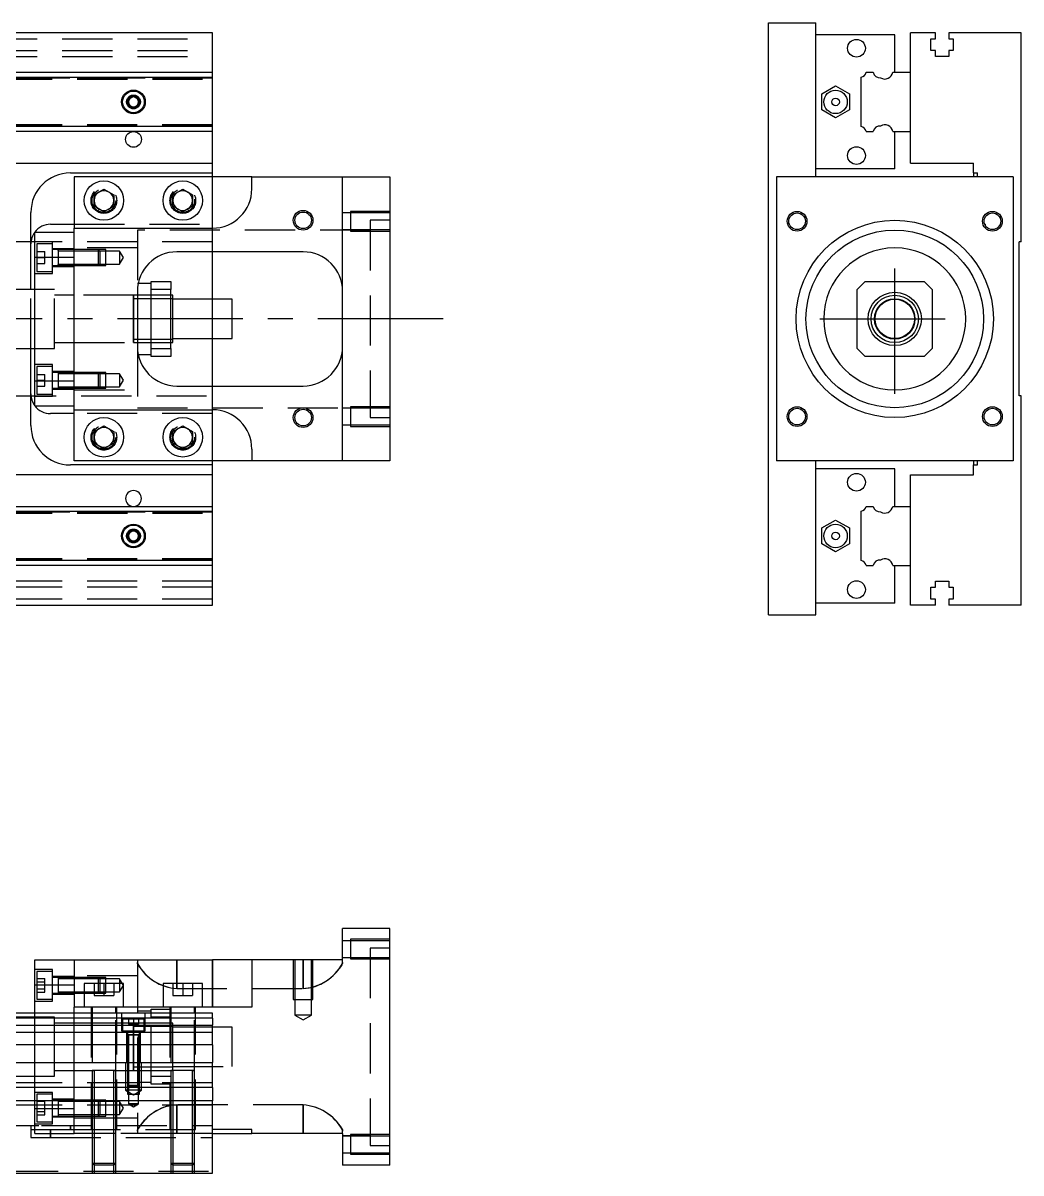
# Model space of a CAD drawing. Extents: x -10 to 605, y -270 to 77.
# Drawn here: x 352 to 604.9, y -216.4 to 75 of the extents above; entities that cross this region are included whole.
import ezdxf

# ---------------------------------------------------------------- set-up
doc = ezdxf.new("R2010")
doc.units = 0
doc.linetypes.add('CENTER', pattern=[50.8, 31.75, -6.35, 6.35, -6.35])
doc.linetypes.add('DASHED', pattern=[19.05, 12.7, -6.35])
doc.layers.get('0').update_dxf_attribs({"linetype": 'CONTINUOUS'})
doc.layers.add('CENTER', color=1, linetype='CENTER')

msp = doc.modelspace()

# ---------------------------------------------------------------- linework, layer by layer
at = {"color": 7, "linetype": 'CONTINUOUS'}
for p, q in [((540.94, -75), (540.94, 75)), ((540.94, 75), (552.94, 75)), ((552.94, 36), (552.94, 75)), ((400, 72.5), (275, 72.5)), ((400, 62.5), (400, 72.5)), ((572.94, 72), (552.94, 72)), ((572.94, 62.5), (572.94, 72)), ((572.94, 62.5), (572.94, 72)), ((576.94, 62.5), (576.94, 72.5)), ((583.24, 72.5), (576.94, 72.5)), ((582.09, 71), (583.24, 71)), ((582.09, 68), (582.09, 71)), ((583.24, 71), (583.24, 72.5)), ((586.64, 72.5), (586.64, 71)), ((604.94, 72.5), (586.64, 72.5)), ((586.64, 71), (587.79, 71)), ((587.79, 71), (587.79, 68)), ((604.94, 19.5), (604.94, 72.5)), ((583.24, 68), (582.09, 68)), ((583.24, 66.5), (583.24, 68)), ((586.64, 68), (586.64, 66.5)), ((587.79, 68), (586.64, 68)), ((586.64, 66.5), (583.24, 66.5)), ((275, 62.5), (400, 62.5)), ((275, 61.247728), (400, 61.247728)), ((400, 61.247728), (400, 62.5)), ((400, 48.752272), (400, 61.247728)), ((564.44, 48.752272), (564.44, 61.247728)), ((565.692272, 62.5), (567.46668, 62.5)), ((572.417372, 62.5), (576.94, 62.5)), ((576.94, 47.5), (576.94, 62.5)), ((576.94, 47.5), (576.94, 62.5)), ((554.439999, 57.020726), (557.94, 59.041452)), ((557.94, 59.041452), (561.439999, 57.020726)), ((378.75, 55.721688), (380, 56.443376)), ((378.75, 54.278312), (378.75, 55.721688)), ((380, 56.443376), (381.25, 55.721688)), ((381.25, 55.721688), (381.25, 54.278312)), ((554.44, 52.979274), (554.439999, 57.020726)), ((561.439999, 57.020726), (561.439999, 52.979274)), ((380, 53.556624), (378.75, 54.278312)), ((381.25, 54.278312), (380, 53.556624)), ((557.94, 50.958548), (554.44, 52.979274)), ((561.439999, 52.979274), (557.94, 50.958548)), ((400, 48.752272), (275, 48.752272)), ((400, 47.5), (275, 47.5)), ((400, 47.5), (400, 48.752272)), ((400, 39.5), (400, 47.5)), ((565.692272, 47.5), (567.46668, 47.5)), ((572.417372, 47.5), (576.94, 47.5)), ((572.94, 38), (572.94, 47.5)), ((572.94, 38), (572.94, 47.5)), ((576.94, 39.5), (576.94, 47.5)), ((326.708204, 39.5), (400, 39.5)), ((400, 37), (400, 39.5)), ((572.94, 38), (552.94, 38)), ((576.94, 39.5), (592.94, 39.5)), ((592.94, 37), (592.94, 39.5)), ((364, 37), (400, 37)), ((365, 36), (365, 23)), ((410, 36), (365, 36)), ((400, 36), (400, 37)), ((410, 33), (410, 36)), ((410, 36), (433, 36)), ((433, -36), (433, 36)), ((433, 36), (445, 36)), ((445, 36), (445, -36)), ((542.94, 36), (542.94, -36)), ((602.94, 36), (542.94, 36)), ((592.94, 37), (593.94, 37)), ((592.94, 37), (592.94, 36)), ((593.94, 36), (593.94, 37)), ((602.94, 36), (602.94, -36)), ((370, 31.443376), (372.5, 32.886752)), ((372.5, 32.886752), (375, 31.443376)), ((390, 31.443376), (392.5, 32.886752)), ((392.5, 32.886752), (395, 31.443376)), ((370, 28.556624), (370, 31.443376)), ((375, 31.443376), (375, 28.556624)), ((390, 28.556624), (390, 31.443376)), ((395, 31.443376), (395, 28.556624)), ((354, 7.5), (354, 27)), ((372.5, 27.113248), (370, 28.556624)), ((375, 28.556624), (372.5, 27.113248)), ((392.5, 27.113248), (390, 28.556624)), ((395, 28.556624), (392.5, 27.113248)), ((359, 24), (365, 24)), ((595.72675, 24), (595.94, 24)), ((595.94, 23.586018), (595.94, 24)), ((355, 22), (365, 22)), ((355, 15.652476), (355, 22)), ((365, 15.652476), (365, 23)), ((365, 23), (400, 23)), ((604.94, 19.5), (604.44, 19.5)), ((604.44, -19.5), (604.44, 19.5)), ((355, 15.652476), (365, 15.652476)), ((355, -15.652476), (355, 15.652476)), ((365, -15.652476), (365, 15.652476)), ((365, -15.652476), (365, 15.652476)), ((423, 17), (391, 17)), ((400, 5), (400, 17)), ((384.5, 9), (381.202042, 9)), ((384.5, 9.5), (389.5, 9.5)), ((384.5, 7.5), (384.5, 9.5)), ((389.5, 9.5), (389.5, 7.5)), ((565.44, 9.5), (563.44, 7.5)), ((565.44, 9.5), (580.44, 9.5)), ((582.44, 7.5), (580.44, 9.5)), ((355, 7.5), (350, 7.5)), ((381, 7), (381, -7)), ((389.5, 7.5), (384.5, 7.5)), ((384.5, -7.5), (384.5, 7.5)), ((389.5, -7.5), (389.5, 7.5)), ((390, 6), (389.5, 6)), ((390, -6), (390, 6)), ((563.44, -7.5), (563.44, 7.5)), ((582.44, 7.5), (582.44, -7.5)), ((384.5, 5.125), (381, 5.125)), ((389.5, 5.125), (384.5, 5.125)), ((390, 5.125), (389.5, 5.125)), ((405, 5), (390, 5)), ((405, -5), (405, 5)), ((381, -5.125), (384.5, -5.125)), ((384.5, -5.125), (389.5, -5.125)), ((389.5, -5.125), (390, -5.125)), ((390, -5), (405, -5)), ((400, -17), (400, -5)), ((350, -7.5), (355, -7.5)), ((354, -27), (354, -7.5)), ((384.5, -7.5), (389.5, -7.5)), ((384.5, -9.5), (384.5, -7.5)), ((389.5, -6), (390, -6)), ((389.5, -7.5), (389.5, -9.5)), ((563.44, -7.5), (565.44, -9.5)), ((580.44, -9.5), (582.44, -7.5)), ((381.202042, -9), (384.5, -9)), ((389.5, -9.5), (384.5, -9.5)), ((580.44, -9.5), (565.44, -9.5)), ((355, -15.652476), (365, -15.652476)), ((355, -22), (355, -15.652476)), ((365, -23), (365, -15.652476)), ((391, -17), (423, -17)), ((604.94, -19.5), (604.44, -19.5)), ((604.94, -72.5), (604.94, -19.5)), ((355, -22), (365, -22)), ((365, -23), (400, -23)), ((365, -36), (365, -23)), ((365, -24), (359, -24)), ((370, -28.556624), (372.5, -27.113248)), ((370, -31.443376), (370, -28.556624)), ((372.5, -27.113248), (375, -28.556624)), ((375, -28.556624), (375, -31.443376)), ((390, -28.556624), (392.5, -27.113248)), ((390, -31.443376), (390, -28.556624)), ((392.5, -27.113248), (395, -28.556624)), ((395, -28.556624), (395, -31.443376)), ((372.5, -32.886752), (370, -31.443376)), ((375, -31.443376), (372.5, -32.886752)), ((392.5, -32.886752), (390, -31.443376)), ((395, -31.443376), (392.5, -32.886752)), ((410, -33), (410, -36)), ((400, -37), (364, -37)), ((410, -36), (365, -36)), ((400, -37), (400, -36)), ((400, -39.5), (400, -37)), ((433, -36), (410, -36)), ((445, -36), (433, -36)), ((602.94, -36), (542.94, -36)), ((552.94, -75), (552.94, -36)), ((592.94, -36), (592.94, -37)), ((592.94, -37), (593.94, -37)), ((592.94, -39.5), (592.94, -37)), ((593.94, -37), (593.94, -36)), ((400, -39.5), (326.708204, -39.5)), ((400, -47.5), (400, -39.5)), ((572.94, -38), (552.94, -38)), ((572.94, -47.5), (572.94, -38)), ((576.94, -39.5), (592.94, -39.5)), ((576.94, -47.5), (576.94, -39.5)), ((275, -47.5), (400, -47.5)), ((275, -48.752272), (400, -48.752272)), ((400, -48.752272), (400, -47.5)), ((400, -61.247728), (400, -48.752272)), ((564.44, -61.247728), (564.44, -48.752272)), ((565.692272, -47.5), (567.46668, -47.5)), ((572.417372, -47.5), (576.94, -47.5)), ((576.94, -62.5), (576.94, -47.5)), ((576.94, -62.5), (576.94, -47.5)), ((554.439999, -52.979274), (557.94, -50.958548)), ((557.94, -50.958548), (561.439999, -52.979274)), ((378.75, -54.278312), (380, -53.556624)), ((378.75, -55.721688), (378.75, -54.278312)), ((380, -53.556624), (381.25, -54.278312)), ((381.25, -54.278312), (381.25, -55.721688)), ((554.44, -57.020726), (554.439999, -52.979274)), ((561.439999, -52.979274), (561.439999, -57.020726)), ((380, -56.443376), (378.75, -55.721688)), ((381.25, -55.721688), (380, -56.443376)), ((557.94, -59.041452), (554.44, -57.020726)), ((561.439999, -57.020726), (557.94, -59.041452)), ((400, -61.247728), (275, -61.247728)), ((400, -62.5), (275, -62.5)), ((400, -62.5), (400, -61.247728)), ((400, -72.5), (400, -62.5)), ((565.692272, -62.5), (567.46668, -62.5)), ((572.417372, -62.5), (576.94, -62.5)), ((572.94, -72), (572.94, -62.5)), ((576.94, -72.5), (576.94, -62.5)), ((583.24, -68), (583.24, -66.5)), ((583.24, -66.5), (586.64, -66.5)), ((586.64, -66.5), (586.64, -68)), ((582.09, -71), (582.09, -68)), ((582.09, -68), (583.24, -68)), ((586.64, -68), (587.79, -68)), ((587.79, -68), (587.79, -71)), ((275, -72.5), (400, -72.5)), ((572.94, -72), (552.94, -72)), ((583.24, -72.5), (576.94, -72.5)), ((583.24, -71), (582.09, -71)), ((583.24, -72.5), (583.24, -71)), ((587.79, -71), (586.64, -71)), ((586.64, -71), (586.64, -72.5)), ((604.94, -72.5), (586.64, -72.5)), ((540.94, -75), (552.94, -75)), ((445, -154.45), (433, -154.45)), ((433, -162.45), (433, -154.45)), ((445, -214.45), (445, -154.45)), ((355, -162.45), (365, -162.45)), ((355, -168.797524), (355, -162.45)), ((365, -162.45), (365, -174.45)), ((365, -162.45), (400, -162.45)), ((400, -174.45), (400, -162.45)), ((410, -162.45), (400, -162.45)), ((433, -162.45), (410, -162.45)), ((410, -162.45), (410, -174.45)), ((355, -175.95), (355, -168.797524)), ((355, -168.797524), (365, -168.797524)), ((377.5, -168.45), (367.5, -168.45)), ((367.5, -168.45), (367.5, -174.45)), ((377.5, -174.45), (377.5, -168.45)), ((397.5, -168.45), (387.5, -168.45)), ((387.5, -168.45), (387.5, -174.45)), ((397.5, -174.45), (397.5, -168.45)), ((365, -175.95), (365, -174.45)), ((410, -174.45), (365, -174.45)), ((400, -175.95), (270.5, -175.95)), ((400, -177.202272), (270.5, -177.202272)), ((400, -177.202272), (400, -175.95)), ((400, -177.202272), (400, -178.97668)), ((270.5, -178.97668), (400, -178.97668)), ((380, -184.45), (380, -178.449994)), ((380, -190.450006), (380, -178.449994)), ((380, -179.325), (380, -180.45)), ((381, -179.325), (380, -179.325)), ((380, -180.45), (380, -181.449788)), ((382.75, -179.325), (381, -179.325)), ((384.5, -179.325), (382.75, -179.325)), ((389.5, -179.325), (384.5, -179.325)), ((390, -179.325), (389.5, -179.325)), ((400, -180.873076), (400, -178.97668)), ((400, -180.873076), (270.5, -180.873076)), ((400, -183.927372), (400, -180.873076)), ((400, -183.927372), (270.5, -183.927372)), ((400, -183.927372), (400, -188.45)), ((0, -188.45), (400, -188.45)), ((400, -194.75), (400, -188.45)), ((380, -189.575), (390, -189.575)), ((400, -194.75), (0, -194.75)), ((400, -194.75), (400, -198.15)), ((400, -198.15), (0, -198.15)), ((400, -216.45), (400, -198.15)), ((410, -205.45), (400, -205.45)), ((400, -206.45), (410, -206.45)), ((410, -206.45), (410, -205.45)), ((433, -206.45), (410, -206.45)), ((433, -206.45), (433, -214.45)), ((445, -214.45), (433, -214.45)), ((0, -216.45), (400, -216.45))]:
    msp.add_line(p, q, dxfattribs=at)
at = {"color": 3, "linetype": 'DASHED'}
for p, q in [((0, 71), (400, 71)), ((0, 68), (400, 68)), ((0, 66.5), (400, 66.5)), ((270.5, 61.1), (400, 61.1)), ((270.5, 60.8), (400, 60.8)), ((275, 61.1147), (400, 61.1147)), ((378.5, 55), (378.52041, 55.24661)), ((400, 49.2), (270.5, 49.2)), ((400, 48.9), (270.5, 48.9)), ((400, 48.8853), (275, 48.8853)), ((400, 24), (400, 36)), ((369.5, 30), (369.520026, 30.346056)), ((395.477798, 30.364306), (395.5, 30)), ((435, 26.848738), (433, 26.848738)), ((435, 27.248732), (435, 22.248742)), ((445, 27.248732), (435, 27.248732)), ((445, 26.848738), (435, 26.848738)), ((365, 24), (400, 24)), ((400, 23), (400, 24)), ((440, 25), (440, -25)), ((445, 25), (440, 25)), ((365, 15.652476), (365, 22)), ((381, 22.5), (381, 7)), ((440, 22.5), (381, 22.5)), ((400, 17), (400, 23)), ((433, 22.648738), (435, 22.648738)), ((435, 22.648738), (445, 22.648738)), ((435, 22.248742), (445, 22.248742)), ((400, 19.5), (61.969694, 19.5)), ((359.5, 19.55635), (355, 19.55635)), ((355.5, 19.05635), (355.5, 12.05635)), ((359.5, 19.05635), (355.5, 19.05635)), ((359.5, 11.55635), (359.5, 19.55635)), ((365, 17.80635), (359.5, 17.80635)), ((360.9, 17.55635), (359.5, 17.55635)), ((360.9, 17.55635), (360.895, 17.55635)), ((360.9, 17.556354), (360.9, 13.556344)), ((360.9, 17.556354), (360.9, 13.556344)), ((360.9, 17.55635), (360.9, 17.339888)), ((360.9, 17.33964), (360.9, 17.55635)), ((360.905, 17.55635), (360.9, 17.55635)), ((365, 17.55635), (360.9, 17.55635)), ((381, 18), (365, 18)), ((371.15, 17.55635), (365, 17.55635)), ((371.150006, 17.556344), (365, 17.556344)), ((371.15, 13.55635), (371.15, 17.55635)), ((371.5, 17.20635), (371.15, 17.55635)), ((373, 17.556344), (371.150006, 17.556344)), ((373, 13.556354), (373, 17.556344)), ((355.5, 17.05635), (357.5, 17.05635)), ((355.5, 15.55635), (357.5, 15.55635)), ((357.5, 15.55635), (357.5, 17.05635)), ((357.5, 14.05635), (357.5, 15.55635)), ((360.9, 17.339888), (360.9, 13.77281)), ((365, 17.20635), (360.9, 17.20635)), ((371.5, 17.20635), (365, 17.20635)), ((371.5, 17.20635), (371.5, 13.90635)), ((373, 17.20635), (371.5, 17.20635)), ((376.5, 17.20635), (373, 17.20635)), ((376.5, 17.20635), (376.5, 13.90635)), ((377.452628, 15.55635), (376.5, 17.20635)), ((376.5, 13.90635), (377.452628, 15.55635)), ((355.5, 14.05635), (357.5, 14.05635)), ((355.5, 12.05635), (359.5, 12.05635)), ((359.5, 13.55635), (360.9, 13.55635)), ((359.5, 13.30635), (365, 13.30635)), ((360.895, 13.55635), (360.9, 13.55635)), ((360.9, 13.90635), (365, 13.90635)), ((360.9, 13.55635), (360.9, 13.773016)), ((360.9, 13.77281), (360.9, 13.55635)), ((360.9, 13.55635), (360.905, 13.55635)), ((360.9, 13.55635), (365, 13.55635)), ((365, 13.90635), (371.5, 13.90635)), ((365, 13.556354), (371.150006, 13.556354)), ((365, 13.55635), (371.15, 13.55635)), ((371.15, 13.55635), (371.5, 13.90635)), ((371.150006, 13.556354), (373, 13.556354)), ((371.5, 13.90635), (373, 13.90635)), ((373, 13.90635), (376.5, 13.90635)), ((355, 11.55635), (359.5, 11.55635)), ((381.202042, 9), (381, 9)), ((354, -7.5), (354, 7.5)), ((360, 7.5), (355, 7.5)), ((360, -7.5), (360, 7.5)), ((365, 6), (360, 6)), ((380, 6), (365, 6)), ((380, 6), (379.995, 6)), ((380, -6.000006), (380, 6.000006)), ((380, 6), (380, -5.999164)), ((381, 6), (380, 6)), ((380.005, 6), (380, 6)), ((384.5, 6), (381, 6)), ((389.5, 6), (384.5, 6)), ((381, 5.125), (380, 5.125)), ((400, -5), (400, 5)), ((380, -5.125), (381, -5.125)), ((355, -7.5), (360, -7.5)), ((360, -6), (365, -6)), ((365, -6), (380, -6)), ((379.995, -6), (380, -6)), ((380, -5.999164), (380, -6)), ((380, -6), (381, -6)), ((380, -6), (380.005, -6)), ((381, -6), (384.5, -6)), ((381, -7), (381, -22.5)), ((384.5, -6), (389.5, -6)), ((359.5, -11.55635), (355, -11.55635)), ((359.5, -19.55635), (359.5, -11.55635)), ((381, -9), (381.202042, -9)), ((355.5, -12.05635), (355.5, -19.05635)), ((359.5, -12.05635), (355.5, -12.05635)), ((355.5, -14.05635), (357.5, -14.05635)), ((357.5, -15.55635), (357.5, -14.05635)), ((365, -13.30635), (359.5, -13.30635)), ((360.9, -13.55635), (359.5, -13.55635)), ((360.9, -13.55635), (360.895, -13.55635)), ((360.9, -13.556344), (360.9, -17.556354)), ((360.9, -13.55635), (360.9, -13.77281)), ((360.905, -13.55635), (360.9, -13.55635)), ((365, -13.55635), (360.9, -13.55635)), ((360.9, -13.77281), (360.9, -17.339888)), ((365, -13.90635), (360.9, -13.90635)), ((371.15, -13.55635), (365, -13.55635)), ((371.15, -13.556352), (365, -13.556354)), ((371.5, -13.90635), (365, -13.90635)), ((371.15, -17.55635), (371.15, -13.55635)), ((371.5, -13.90635), (371.15, -13.55635)), ((373, -13.556354), (371.15, -13.556352)), ((371.5, -13.90635), (371.5, -17.20635)), ((373, -13.90635), (371.5, -13.90635)), ((373, -17.556344), (373, -13.556354)), ((376.5, -13.90635), (373, -13.90635)), ((376.5, -13.90635), (376.5, -17.20635)), ((377.452628, -15.55635), (376.5, -13.90635)), ((355.5, -15.55635), (357.5, -15.55635)), ((355.5, -17.05635), (357.5, -17.05635)), ((357.5, -17.05635), (357.5, -15.55635)), ((360.9, -17.20635), (365, -17.20635)), ((360.9, -17.339888), (360.9, -17.55635)), ((365, -22), (365, -15.652476)), ((365, -17.20635), (371.5, -17.20635)), ((371.15, -17.55635), (371.5, -17.20635)), ((371.5, -17.20635), (373, -17.20635)), ((373, -17.20635), (376.5, -17.20635)), ((376.5, -17.20635), (377.452628, -15.55635)), ((400, -23), (400, -17)), ((61.969694, -19.5), (400, -19.5)), ((355, -19.55635), (359.5, -19.55635)), ((355.5, -19.05635), (359.5, -19.05635)), ((359.5, -17.55635), (360.9, -17.55635)), ((359.5, -17.80635), (365, -17.80635)), ((360.895, -17.55635), (360.9, -17.55635)), ((360.9, -17.55635), (360.905, -17.55635)), ((360.9, -17.55635), (365, -17.55635)), ((365, -17.556344), (371.15, -17.556346)), ((365, -17.55635), (371.15, -17.55635)), ((365, -18), (381, -18)), ((371.15, -17.556346), (373, -17.556344)), ((381, -22.5), (440, -22.5)), ((400, -24), (400, -23)), ((435, -22.648738), (433, -22.648738)), ((435, -22.248742), (435, -27.248732)), ((445, -22.248742), (435, -22.248742)), ((445, -22.648738), (435, -22.648738)), ((400, -24), (365, -24)), ((400, -36), (400, -24)), ((440, -25), (445, -25)), ((433, -26.848738), (435, -26.848738)), ((435, -26.848738), (445, -26.848738)), ((435, -27.248732), (445, -27.248732)), ((369.5, -30), (369.520026, -29.653944)), ((389.5, -30), (389.520026, -29.653944)), ((270.5, -48.9), (400, -48.9)), ((270.5, -49.2), (400, -49.2)), ((275, -48.8853), (400, -48.8853)), ((381.477374, -54.74045), (381.5, -55)), ((400, -60.8), (270.5, -60.8)), ((400, -61.1), (270.5, -61.1)), ((400, -61.1147), (275, -61.1147)), ((400, -66.5), (0, -66.5)), ((400, -68), (0, -68)), ((400, -71), (0, -71)), ((435, -157.201268), (435, -162.201258)), ((445, -157.201268), (435, -157.201268)), ((435, -157.601262), (433, -157.601262)), ((445, -157.601262), (435, -157.601262)), ((440, -159.45), (440, -209.45)), ((445, -159.45), (440, -159.45)), ((381, -162.45), (381, -163.066596)), ((381, -163.066596), (381, -205.833404)), ((381.033404, -163.351224), (381, -163.066596)), ((381, -163.066596), (381.037764, -163.37036)), ((391, -169.710598), (391, -162.45)), ((391, -162.45), (391, -169.710598)), ((400, -162.45), (400, -174.45)), ((420.500006, -162.45), (420.500006, -172.45)), ((420.9, -162.45), (420.9, -172.45)), ((423, -162.45), (423, -169.710598)), ((423, -169.710598), (423, -162.45)), ((425.1, -172.45), (425.1, -162.45)), ((425.499994, -172.45), (425.499994, -162.45)), ((433, -163.066596), (432.962236, -163.37036)), ((432.966596, -163.351224), (433, -163.066596)), ((433, -161.801262), (435, -161.801262)), ((440, -161.95), (433, -161.95)), ((433, -163.066596), (433, -162.45)), ((435, -161.801262), (445, -161.801262)), ((435, -162.201258), (445, -162.201258)), ((359.5, -164.89365), (355, -164.89365)), ((355.5, -165.39365), (355.5, -168.89365)), ((359.5, -165.39365), (355.5, -165.39365)), ((359.5, -172.89365), (359.5, -164.89365)), ((381.131428, -163.66502), (381.033404, -163.351224)), ((432.868572, -163.66502), (432.966596, -163.351224)), ((355.5, -167.1616), (357.5, -167.1616)), ((355.5, -168.027626), (357.5, -168.027626)), ((355.5, -168.89365), (355.5, -172.39365)), ((357.5, -168.027626), (357.5, -167.1616)), ((357.5, -169.759676), (357.5, -168.027626)), ((365, -166.64365), (359.5, -166.64365)), ((360.9, -166.89365), (359.5, -166.89365)), ((360.9, -166.89365), (360.895, -166.89365)), ((360.9, -166.893646), (360.9, -167.47866)), ((360.9, -166.893646), (360.9, -170.893656)), ((360.9, -166.89365), (360.9, -167.110318)), ((360.905, -166.89365), (360.9, -166.89365)), ((365, -166.89365), (360.9, -166.89365)), ((360.9, -167.110318), (360.9, -167.478664)), ((365, -167.24365), (360.9, -167.24365)), ((360.9, -167.47866), (360.9, -168.753604)), ((360.9, -167.478664), (360.9, -168.89365)), ((360.9, -168.753604), (360.9, -169.033698)), ((360.9, -168.89365), (360.9, -170.893656)), ((360.9, -168.89365), (360.9, -170.30871)), ((360.9, -169.033698), (360.9, -170.308714)), ((381, -166.45), (365, -166.45)), ((371.15, -166.89365), (365, -166.89365)), ((371.15, -166.893654), (365, -166.893656)), ((371.5, -167.24365), (365, -167.24365)), ((370, -168.45), (370, -171.45)), ((371.15, -168.89365), (371.15, -166.89365)), ((371.5, -167.24365), (371.15, -166.89365)), ((373, -166.893656), (371.15, -166.893654)), ((371.15, -170.89365), (371.15, -168.89365)), ((371.5, -167.24365), (371.5, -168.89365)), ((373, -167.24365), (371.5, -167.24365)), ((371.5, -168.89365), (371.5, -170.54365)), ((372.5, -168.45), (372.5, -171.45)), ((373, -170.893646), (373, -166.893656)), ((376.5, -167.24365), (373, -167.24365)), ((375, -168.45), (375, -171.45)), ((376.5, -167.24365), (376.5, -170.54365)), ((377.452628, -168.89365), (376.5, -167.24365)), ((376.5, -170.54365), (377.452628, -168.89365)), ((390, -168.45), (390, -171.45)), ((392.5, -168.45), (392.5, -171.45)), ((395, -168.45), (395, -171.45)), ((355.5, -169.759676), (357.5, -169.759676)), ((355.5, -170.625702), (357.5, -170.625702)), ((357.5, -170.625702), (357.5, -169.759676)), ((359.5, -170.89365), (360.9, -170.89365)), ((359.5, -171.14365), (365, -171.14365)), ((360.895, -170.89365), (360.9, -170.89365)), ((360.9, -170.30871), (360.9, -170.676942)), ((360.9, -170.308714), (360.9, -170.893656)), ((360.9, -170.54365), (365, -170.54365)), ((360.9, -170.676942), (360.9, -170.89365)), ((360.9, -170.89365), (360.905, -170.89365)), ((360.9, -170.89365), (365, -170.89365)), ((365, -170.54365), (371.5, -170.54365)), ((365, -170.893646), (371.15, -170.893648)), ((365, -170.89365), (371.15, -170.89365)), ((370, -171.45), (372.5, -171.45)), ((371.15, -170.89365), (371.5, -170.54365)), ((371.15, -170.893648), (373, -170.893646)), ((371.5, -170.54365), (373, -170.54365)), ((372.5, -171.45), (375, -171.45)), ((373, -170.54365), (376.5, -170.54365)), ((390, -171.45), (392.5, -171.45)), ((391, -169.710598), (423, -169.710598)), ((392.5, -171.45), (395, -171.45)), ((423, -169.710598), (425.500674, -169.35194)), ((355, -172.89365), (359.5, -172.89365)), ((355.5, -172.39365), (359.5, -172.39365)), ((369.25, -174.45), (369.25, -205.45)), ((369.5, -174.45), (369.5, -175.95)), ((375.5, -175.95), (375.5, -174.45)), ((375.75, -205.45), (375.75, -174.45)), ((389.25, -174.45), (389.25, -205.45)), ((389.5, -174.45), (389.5, -175.95)), ((395.5, -175.95), (395.5, -174.45)), ((395.75, -205.45), (395.75, -174.45)), ((420.500006, -172.45), (425.499994, -172.45)), ((420.9, -172.45), (420.9, -176.45)), ((425.1, -176.45), (425.1, -172.45)), ((355, -176.95), (350, -176.95)), ((355, -188.45), (355, -175.95)), ((360, -176.95), (355, -176.95)), ((360, -184.45), (360, -176.95)), ((365, -188.45), (365, -175.95)), ((369.5, -175.95), (369.5, -190.455)), ((375.5, -190.455), (375.5, -175.95)), ((377, -175.95), (377, -180.45)), ((382.75, -177.45), (377.25, -177.45)), ((377.25, -177.45), (377.25, -180.45)), ((378.75, -177.45), (378.75, -178.75)), ((380, -177.45), (380, -178.75)), ((384.5, -175.45), (381, -175.45)), ((381.25, -177.45), (381.25, -178.75)), ((382.75, -180.45), (382.75, -177.45)), ((383, -180.45), (383, -175.95)), ((384.5, -174.95), (389.5, -174.95)), ((384.5, -175.95), (384.5, -174.95)), ((384.5, -176.95), (384.5, -175.95)), ((389.5, -176.95), (384.5, -176.95)), ((384.5, -191.95), (384.5, -176.95)), ((389.5, -175.95), (389.5, -190.455)), ((395.5, -190.455), (395.5, -175.95)), ((425.1, -176.45), (420.9, -176.45)), ((420.9, -176.45), (423, -177.662436)), ((423, -177.662436), (425.1, -176.45)), ((365, -178.45), (360, -178.45)), ((369.5, -178.45), (365, -178.45)), ((375.5, -178.45), (369.5, -178.45)), ((377.25, -178.45), (375.5, -178.45)), ((377, -180.45), (383, -180.45)), ((380.005, -178.45), (377.25, -178.45)), ((378.25, -180.45), (378.25, -188.45)), ((378.5, -180.45), (378.5, -181.45)), ((378.75, -178.75), (380, -178.75)), ((381, -178.45), (379.995, -178.45)), ((380, -178.45), (380, -180.449258)), ((380, -179.124966), (380, -178.45)), ((380, -178.75), (381.25, -178.75)), ((380, -180.449258), (380, -181.449914)), ((382.75, -178.45), (381, -178.45)), ((381.5, -181.45), (381.5, -180.45)), ((381.75, -188.45), (381.75, -180.45)), ((384.5, -178.45), (382.75, -178.45)), ((389.5, -178.45), (384.5, -178.45)), ((390, -178.45), (389.5, -178.45)), ((390, -184.45), (390, -178.45)), ((395.5, -179.45), (390, -179.45)), ((400, -179.45), (395.5, -179.45)), ((405, -179.45), (400, -179.45)), ((405, -184.45), (405, -179.45)), ((381.500006, -181.45), (378.499994, -181.45)), ((380, -181.45), (378.499994, -181.45)), ((378.5, -181.445), (378.5, -181.45)), ((378.5, -181.45), (378.62467, -181.45)), ((378.624678, -181.45), (378.5, -181.45)), ((378.5, -181.45), (378.5, -181.455)), ((378.5, -181.45), (378.5, -188.45)), ((378.62467, -181.45), (381.375392, -181.45)), ((379.998804, -181.45), (378.624678, -181.45)), ((378.75, -181.45), (378.75, -188.45)), ((381.37533, -181.45), (379.998804, -181.45)), ((380, -181.449788), (380, -189.575)), ((380, -181.449914), (380, -184.249974)), ((381.500006, -181.45), (380, -181.45)), ((381.25, -188.45), (381.25, -181.45)), ((381.5, -181.45), (381.37533, -181.45)), ((381.375392, -181.45), (381.5, -181.45)), ((381.5, -181.45), (381.5, -181.445)), ((381.5, -181.455), (381.5, -181.45)), ((381.5, -188.45), (381.5, -181.45)), ((360, -188.45), (360, -184.45)), ((380, -184.249974), (380, -190.449164)), ((390, -190.45), (390, -184.45)), ((405, -189.45), (405, -184.45)), ((355, -194.75), (355, -188.45)), ((360, -191.95), (360, -188.45)), ((365, -194.75), (365, -188.45)), ((378, -188.45), (378, -195.45)), ((378.5, -188.45), (378.5, -194.2)), ((378.500006, -188.45), (378.500006, -194.200006)), ((378.75, -188.45), (378.75, -194.45)), ((381.25, -194.45), (381.25, -188.45)), ((381.499994, -194.200006), (381.499994, -188.45)), ((381.5, -194.2), (381.5, -188.45)), ((382, -195.45), (382, -188.45)), ((350, -191.95), (355, -191.95)), ((355, -191.95), (360, -191.95)), ((360, -190.45), (365, -190.45)), ((365, -190.45), (369.39999, -190.45)), ((369.39999, -190.45), (369.499994, -190.45)), ((375.500006, -190.45), (369.499994, -190.45)), ((369.5, -190.445), (369.5, -198.15)), ((369.5, -190.45), (369.84965, -190.45)), ((369.849602, -190.45), (369.5, -190.45)), ((375.15035, -190.45), (369.849602, -190.45)), ((370, -190.45), (370, -198.15)), ((375, -198.15), (375, -190.45)), ((375.150204, -190.45), (375.5, -190.45)), ((375.5, -190.45), (375.15035, -190.45)), ((375.5, -198.15), (375.5, -190.445)), ((375.500006, -190.45), (375.60001, -190.45)), ((375.60001, -190.45), (380.005, -190.45)), ((379.995, -190.45), (389.39999, -190.45)), ((380, -190.450006), (380, -189.575)), ((380, -190.449164), (380, -190.45)), ((380.005, -190.45), (389.5, -190.45)), ((384.5, -191.95), (389.5, -191.95)), ((384.5, -193.95), (384.5, -191.95)), ((389.39999, -190.45), (389.5, -190.45)), ((395.500006, -190.45), (389.499994, -190.45)), ((389.5, -190.445), (389.5, -198.15)), ((389.5, -190.45), (389.84965, -190.45)), ((389.849602, -190.45), (389.5, -190.45)), ((395.15035, -190.45), (389.849602, -190.45)), ((390, -189.45), (405, -189.45)), ((390, -190.45), (390, -198.15)), ((395, -198.15), (395, -190.45)), ((395.150204, -190.45), (395.5, -190.45)), ((395.5, -190.45), (395.15035, -190.45)), ((395.5, -198.15), (395.5, -190.445)), ((400, -193.6), (0, -193.6)), ((355, -198.15), (355, -194.75)), ((365, -198.15), (365, -194.75)), ((378.5, -194.2), (381.5, -194.2)), ((378.5, -194.2), (378.75, -194.45)), ((378.500006, -194.200006), (378.500006, -194.75)), ((378.500006, -194.75), (378.500006, -196.45)), ((381.25, -194.45), (378.75, -194.45)), ((378.75, -194.45), (378.75, -196.45)), ((381, -193.45), (384.5, -193.45)), ((381.25, -194.45), (381.5, -194.2)), ((381.25, -196.45), (381.25, -194.45)), ((381.499994, -194.75), (381.499994, -194.200006)), ((381.499994, -196.45), (381.499994, -194.75)), ((389.5, -193.95), (384.5, -193.95)), ((359.5, -196.00635), (355, -196.00635)), ((355, -200.102476), (355, -198.15)), ((355.5, -196.50635), (355.5, -198.15)), ((359.5, -196.50635), (355.5, -196.50635)), ((355.5, -198.15), (355.5, -200.00635)), ((359.5, -204.00635), (359.5, -196.00635)), ((365, -197.75635), (359.5, -197.75635)), ((360.9, -198.00635), (359.5, -198.00635)), ((360.9, -198.00635), (360.895, -198.00635)), ((360.9, -198.006344), (360.9, -198.15)), ((360.9, -198.006344), (360.9, -202.006354)), ((360.9, -198.00635), (360.9, -198.149586)), ((365, -198.00635), (360.9, -198.00635)), ((360.905, -198.00635), (360.9, -198.00635)), ((360.9, -198.149586), (360.9, -198.223016)), ((360.9, -198.15), (360.9, -198.59136)), ((369.5, -198.00635), (365, -198.00635)), ((369.5, -198.006354), (365, -198.006354)), ((365, -205.45), (365, -198.15)), ((370, -198.00635), (369.5, -198.00635)), ((370, -198.006354), (369.5, -198.006354)), ((369.5, -198.15), (369.5, -205.45)), ((371.15, -198.00635), (370, -198.00635)), ((371.15, -198.006352), (370, -198.006354)), ((370, -198.15), (370, -205.45)), ((371.15, -198.15), (371.15, -198.00635)), ((371.29365, -198.15), (371.15, -198.00635)), ((373, -198.006354), (371.15, -198.006352)), ((371.15, -200.00635), (371.15, -198.15)), ((371.5, -198.35635), (371.29365, -198.15)), ((373, -198.15), (373, -198.006354)), ((373, -202.006344), (373, -198.15)), ((375, -205.45), (375, -198.15)), ((375.5, -205.45), (375.5, -198.15)), ((382, -195.45), (378, -195.45)), ((378, -195.45), (380, -196.6047)), ((378.500006, -196.45), (381.499994, -196.45)), ((378.75, -196.45), (378.75, -198.95)), ((380, -196.6047), (382, -195.45)), ((381.25, -198.95), (381.25, -196.45)), ((389.5, -198.15), (389.5, -205.45)), ((390, -198.15), (390, -205.45)), ((395, -205.45), (395, -198.15)), ((395.5, -205.45), (395.5, -198.15)), ((400, -199.3), (0, -199.3)), ((355, -200.102476), (365, -200.102476)), ((355, -204.45), (355, -200.102476)), ((355.5, -198.274298), (357.5, -198.274298)), ((355.5, -199.140324), (357.5, -199.140324)), ((355.5, -200.00635), (355.5, -203.50635)), ((355.5, -200.872374), (357.5, -200.872374)), ((357.5, -199.140324), (357.5, -198.274298)), ((357.5, -200.872374), (357.5, -199.140324)), ((357.5, -201.7384), (357.5, -200.872374)), ((360.9, -198.223016), (360.9, -198.591362)), ((365, -198.35635), (360.9, -198.35635)), ((360.9, -198.59136), (360.9, -199.866302)), ((360.9, -198.591362), (360.9, -200.00635)), ((360.9, -199.866302), (360.9, -200.146396)), ((360.9, -200.00635), (360.9, -202.006354)), ((360.9, -200.00635), (360.9, -201.421408)), ((360.9, -200.146396), (360.9, -201.421412)), ((369.5, -198.35635), (365, -198.35635)), ((370, -198.35635), (369.5, -198.35635)), ((371.5, -198.35635), (370, -198.35635)), ((371.15, -202.00635), (371.15, -200.00635)), ((371.5, -198.35635), (371.5, -200.00635)), ((373, -198.35635), (371.5, -198.35635)), ((371.5, -200.00635), (371.5, -201.65635)), ((376.5, -198.35635), (373, -198.35635)), ((376.5, -198.35635), (376.5, -201.65635)), ((377.452628, -200.00635), (376.5, -198.35635)), ((376.5, -201.65635), (377.452628, -200.00635)), ((381.25, -198.95), (378.75, -198.95)), ((378.75, -198.95), (380, -199.671688)), ((380, -199.671688), (381.25, -198.95)), ((389.619728, -199.29908), (389.49952, -199.318974)), ((389.619312, -199.299146), (391, -199.189402)), ((389.99996, -199.247024), (389.619728, -199.29908)), ((391, -199.189402), (389.99996, -199.247024)), ((423, -199.189402), (391, -199.189402)), ((391, -206.45), (391, -199.189402)), ((391, -199.189402), (391, -205.45)), ((423, -199.189402), (423, -206.45)), ((423, -206.45), (423, -199.189402)), ((355, -204.00635), (359.5, -204.00635)), ((355.5, -201.7384), (357.5, -201.7384)), ((355.5, -203.50635), (359.5, -203.50635)), ((359.5, -202.00635), (360.9, -202.00635)), ((359.5, -202.25635), (365, -202.25635)), ((360.895, -202.00635), (360.9, -202.00635)), ((360.9, -201.421408), (360.9, -201.78964)), ((360.9, -201.421412), (360.9, -202.006354)), ((360.9, -201.65635), (365, -201.65635)), ((360.9, -201.78964), (360.9, -202.00635)), ((360.9, -202.00635), (365, -202.00635)), ((360.9, -202.00635), (360.905, -202.00635)), ((365, -201.65635), (369.5, -201.65635)), ((365, -202.006344), (369.5, -202.006344)), ((365, -202.00635), (369.5, -202.00635)), ((365, -202.45), (369.5, -202.45)), ((369.5, -201.65635), (370, -201.65635)), ((369.5, -202.006344), (370, -202.006344)), ((369.5, -202.00635), (370, -202.00635)), ((369.5, -202.45), (370, -202.45)), ((370, -201.65635), (371.5, -201.65635)), ((370, -202.006344), (371.15, -202.006346)), ((370, -202.00635), (371.15, -202.00635)), ((370, -202.45), (375, -202.45)), ((371.15, -202.00635), (371.5, -201.65635)), ((371.15, -202.006346), (373, -202.006344)), ((371.5, -201.65635), (373, -201.65635)), ((373, -201.65635), (376.5, -201.65635)), ((375, -202.45), (375.5, -202.45)), ((375.5, -202.45), (381, -202.45)), ((343.291796, -204.45), (356.708204, -204.45)), ((354, -204.45), (354, -205.45)), ((354, -205.45), (364, -205.45)), ((354, -205.45), (354, -207.45)), ((355, -206.45), (355, -204.45)), ((355, -206.45), (365, -206.45)), ((356.708204, -204.45), (400, -204.45)), ((359, -207.45), (359, -205.45)), ((359, -205.45), (359, -206.45)), ((359, -206.45), (359, -207.45)), ((364, -205.45), (364, -204.45)), ((364, -204.45), (364, -205.45)), ((364, -205.45), (400, -205.45)), ((365, -206.45), (365, -205.45)), ((369.5, -206.45), (365, -206.45)), ((369.5, -205.45), (369.5, -213.95)), ((370, -206.45), (369.5, -206.45)), ((369.500006, -205.45), (369.500006, -213.950006)), ((370, -205.45), (370, -214.45)), ((375, -206.45), (370, -206.45)), ((375, -214.45), (375, -205.45)), ((375.5, -206.45), (375, -206.45)), ((375.499994, -213.950006), (375.499994, -205.45)), ((375.5, -213.95), (375.5, -205.45)), ((389.5, -206.45), (375.5, -206.45)), ((381.058008, -205.45085), (381, -205.833404)), ((381, -205.833404), (381.037764, -205.52964)), ((381, -205.833404), (381, -206.45)), ((389.5, -205.45), (389.5, -213.95)), ((390, -206.45), (389.5, -206.45)), ((389.500006, -205.45), (389.500006, -213.950006)), ((390, -205.45), (390, -214.45)), ((395, -206.45), (390, -206.45)), ((391, -205.45), (391, -206.45)), ((395, -214.45), (395, -205.45)), ((395.5, -206.45), (395, -206.45)), ((395.499994, -213.950006), (395.499994, -205.45)), ((395.5, -213.95), (395.5, -205.45)), ((400, -206.45), (395.5, -206.45)), ((432.868572, -205.23498), (432.966596, -205.548776)), ((433, -205.833404), (432.962236, -205.52964)), ((432.966596, -205.548776), (433, -205.833404)), ((433, -206.45), (433, -205.833404)), ((435, -206.698742), (435, -211.698732)), ((445, -206.698742), (435, -206.698742)), ((354, -207.45), (359, -207.45)), ((359, -207.45), (400, -207.45)), ((433, -206.95), (440, -206.95)), ((435, -207.098738), (433, -207.098738)), ((445, -207.098738), (435, -207.098738)), ((440, -209.45), (445, -209.45)), ((433, -211.298738), (435, -211.298738)), ((435, -211.298738), (445, -211.298738)), ((435, -211.698732), (445, -211.698732)), ((369.5, -213.95), (375.5, -213.95)), ((369.5, -213.95), (370, -214.45)), ((369.500006, -213.950006), (369.500006, -216.45)), ((375, -214.45), (370, -214.45)), ((370, -214.45), (370, -216.45)), ((375, -214.45), (375.5, -213.95)), ((375, -216.45), (375, -214.45)), ((375.499994, -216.45), (375.499994, -213.950006)), ((389.5, -213.95), (395.5, -213.95)), ((389.5, -213.95), (390, -214.45)), ((389.500006, -213.950006), (389.500006, -216.45)), ((395, -214.45), (390, -214.45)), ((390, -214.45), (390, -216.45)), ((395, -214.45), (395.5, -213.95)), ((395, -216.45), (395, -214.45)), ((395.499994, -216.45), (395.499994, -213.950006)), ((62.499994, -215.95), (400, -215.95))]:
    msp.add_line(p, q, dxfattribs=at)
at = {"color": 7, "linetype": 'CONTINUOUS'}
for centre, radius in [((563.239999, 68.6), 2.25), ((380, 55), 3), ((380, 55), 2.75), ((557.94, 55), 2.97), ((557.94, 55), 0.97), ((380, 45.5), 2), ((563.239999, 41.4), 2.25), ((372.5, 30), 5), ((392.5, 30), 5), ((423, 25), 2.1), ((548.191262, 24.748738), 2.1), ((597.688738, 24.748738), 2.1), ((572.94, 0), 25), ((572.94, 0), 22.5), ((572.94, 0), 6.75), ((572.94, 0), 6), ((572.94, 0), 5.125), ((572.94, 0), 5), ((423, -25), 2.1), ((548.191262, -24.748738), 2.1), ((597.688738, -24.748738), 2.1), ((372.5, -30), 5), ((392.5, -30), 5), ((563.239999, -41.4), 2.25), ((380, -55), 3), ((380, -55), 2.75), ((557.94, -55), 2.97), ((557.94, -55), 0.97), ((563.239999, -68.6), 2.25)]:
    msp.add_circle(centre, radius, dxfattribs=at)
at = {"color": 3, "linetype": 'DASHED'}
for centre, radius in [((380, 55), 1.75), ((380, 55), 1.5), ((372.5, 30), 3.25), ((372.5, 30), 3), ((392.5, 30), 3.25), ((392.5, 30), 3), ((372.5, -30), 3.25), ((372.5, -30), 3), ((392.5, -30), 3.25), ((392.5, -30), 3), ((380, -55), 1.75), ((380, -55), 1.5)]:
    msp.add_circle(centre, radius, dxfattribs=at)
at = {"color": 3, "linetype": 'CONTINUOUS'}
for centre in [(423, 25), (548.191262, 24.748738), (597.688738, 24.748738), (423, -25), (548.191262, -24.748738), (597.688738, -24.748738)]:
    msp.add_circle(centre, 2.5, dxfattribs=at)
at = {"color": 7, "linetype": 'CONTINUOUS'}
for centre, radius, start, end in [((564.04, 62.9), 1.7, 283.608961, 346.391039), ((569.14, 62.8), 1.7, 190.164249, 277.540197), ((570.44, 62.8), 2, 237.42103, 351.373073), ((380, 55), 1.25, 120, 180), ((380, 55), 1.25, 60, 120), ((380, 55), 1.25, 0, 60), ((380, 55), 1.25, 180, 240), ((380, 55), 1.25, 240, 300), ((380, 55), 1.25, 300, 0), ((564.04, 47.1), 1.7, 13.608961, 76.391039), ((569.14, 47.2), 1.7, 82.459803, 169.835751), ((570.44, 47.2), 2, 8.626927, 122.57897), ((364, 27), 10, 90, 180), ((372.5, 30), 2.5, 120, 180), ((372.5, 30), 2.5, 60, 120), ((372.5, 30), 2.5, 0, 60), ((392.5, 30), 2.5, 120, 180), ((392.5, 30), 2.5, 60, 120), ((392.5, 30), 2.5, 0, 60), ((400, 33), 10, 270, 0), ((372.5, 30), 2.5, 180, 240), ((372.5, 30), 2.5, 300, 0), ((392.5, 30), 2.5, 180, 240), ((392.5, 30), 2.5, 300, 0), ((372.5, 30), 2.5, 240, 300), ((392.5, 30), 2.5, 240, 300), ((359, 19), 5, 90, 143.130102), ((359, 19), 5, 143.130102, 180), ((572.94, 0), 18, 0, 270), ((572.94, 0), 18, 0, 270), ((391, 7), 10, 90, 180), ((423, 7), 10, 0, 90), ((572.94, 0), 18, 270, 0), ((572.94, 0), 18, 270, 0), ((391, -7), 10, 180, 270), ((423, -7), 10, 270, 0), ((359, -19), 5, 180, 216.869898), ((359, -19), 5, 216.869898, 270), ((400, -33), 10, 0, 90), ((364, -27), 10, 180, 270), ((372.5, -30), 2.5, 120, 180), ((372.5, -30), 2.5, 60, 120), ((372.5, -30), 2.5, 0, 60), ((392.5, -30), 2.5, 120, 180), ((392.5, -30), 2.5, 60, 120), ((392.5, -30), 2.5, 0, 60), ((372.5, -30), 2.5, 180, 240), ((372.5, -30), 2.5, 300, 0), ((392.5, -30), 2.5, 180, 240), ((392.5, -30), 2.5, 300, 0), ((372.5, -30), 2.5, 240, 300), ((392.5, -30), 2.5, 240, 300), ((380, -45.5), 2, 90, 270), ((380, -45.5), 2, 270, 90), ((564.04, -47.1), 1.7, 283.608961, 346.391039), ((569.14, -47.2), 1.7, 190.164249, 277.540197), ((570.44, -47.2), 2, 237.42103, 351.373073), ((380, -55), 1.25, 120, 180), ((380, -55), 1.25, 180, 240), ((380, -55), 1.25, 60, 120), ((380, -55), 1.25, 0, 60), ((380, -55), 1.25, 300, 0), ((380, -55), 1.25, 240, 300), ((569.14, -62.8), 1.7, 82.459803, 169.835751), ((570.44, -62.8), 2, 8.626927, 122.57897), ((564.04, -62.9), 1.7, 13.608961, 76.391039)]:
    msp.add_arc(centre, radius, start, end, dxfattribs=at)
at = {"color": 3, "linetype": 'DASHED'}
for centre, radius, start, end in [((391.811246, -157.439102), 12.298282, 208.83464497, 266.2177859), ((391.887007, -157.185352), 12.556615, 211.06674427, 265.94921781), ((422.188754, -157.439102), 12.298282, 273.7822141, 331.16535503), ((421.706905, -156.820448), 13.093165, 286.84310005, 328.48248762), ((391.987181, -211.58565), 12.512593, 100.90836723, 151.05346919), ((392.07768, -211.744716), 12.690388, 101.721719, 150.267227), ((422.188754, -211.460898), 12.298282, 28.83464497, 86.2177859), ((422.112993, -211.714648), 12.556615, 31.06674427, 85.94921781)]:
    msp.add_arc(centre, radius, start, end, dxfattribs=at)
at = {"layer": 'CENTER', "color": 1, "linetype": 'CENTER'}
for p, q in [((572.94, -19), (572.94, 19)), ((458.492256, 0), (-10.32213, 0)), ((553.94, 0), (591.94, 0))]:
    msp.add_line(p, q, dxfattribs=at)

doc.saveas('drawing.dxf')
